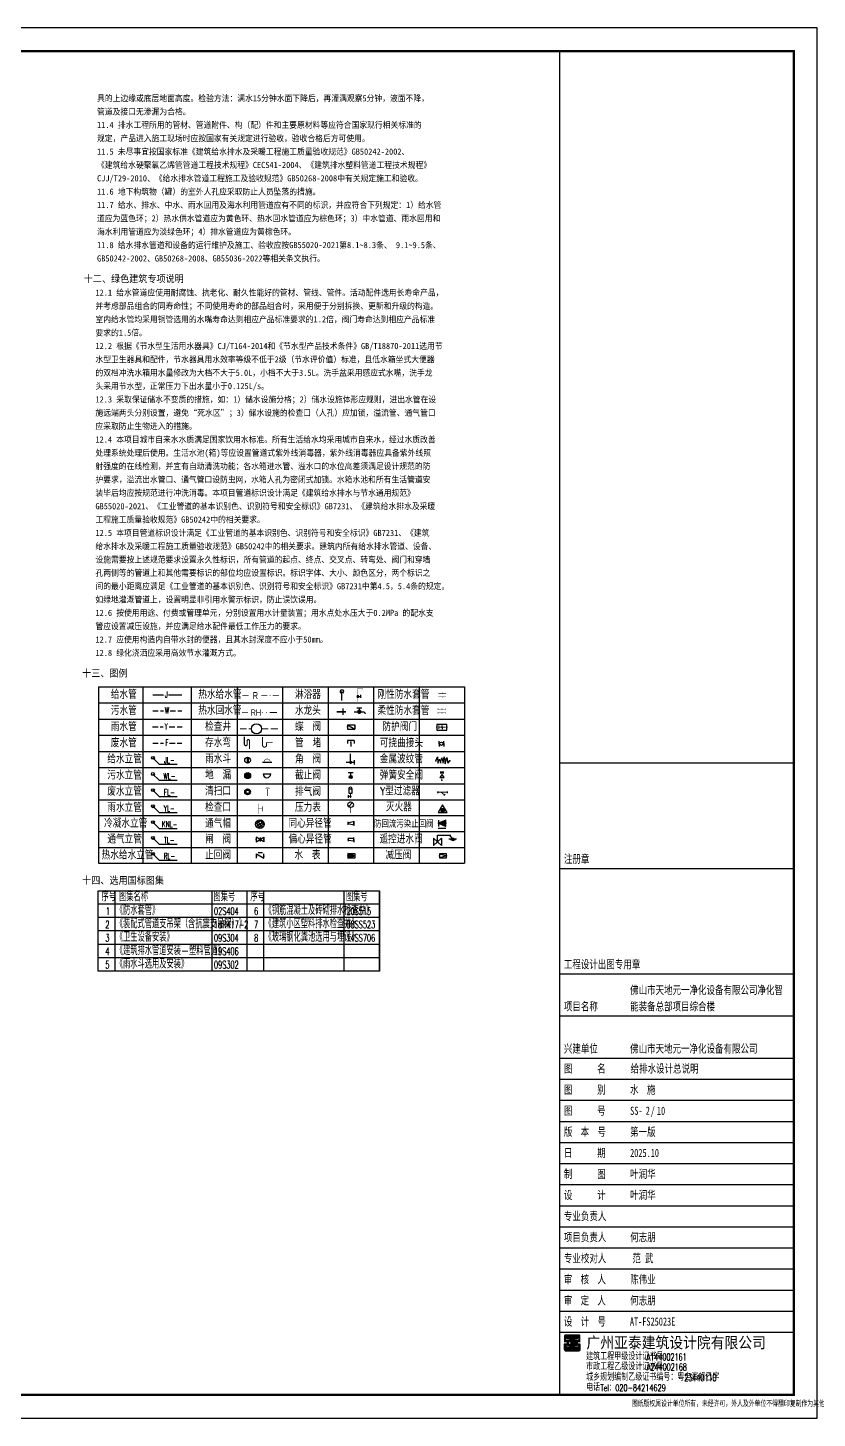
# Model space of a CAD drawing. Extents: x -1254782 to -617813, y -619975 to -323764.
# Drawn here: x -1090077 to -1056372, y -398183 to -338783 of the extents above; entities that cross this region are included whole.
import ezdxf
from ezdxf.enums import TextEntityAlignment as Align

# ---------------------------------------------------------------- set-up
doc = ezdxf.new("R2010")
doc.units = 0
doc.header["$LTSCALE"] = 1000
doc.header["$MEASUREMENT"] = 0
doc.linetypes.add('CONTINOUS', pattern=[2000000.0, 1000000.0, 1000000.0])
doc.linetypes.add('DASH', pattern=[0.35, 0.25, -0.1])
for name, color, linetype in [('4', 4, 'Continuous'), ('9', 9, 'Continuous'), ('EQUIP_地漏', 7, 'Continuous'), ('EQUIP_污水', 7, 'Continuous'), ('EQUIP_雨水斗', 7, 'Continuous'), ('PIPE-污水', 5, 'DASH'), ('PIPE-给水', 1, 'Continuous'), ('PIPE-雨水', 222, 'DASH'), ('PUB_TITLE', 4, 'Continuous'), ('S-TEXT', 7, 'Continuous'), ('TWT_LEAD', 3, 'Continuous'), ('TWT_TEXT', 7, 'Continuous'), ('VALVE_给水', 7, 'Continuous'), ('框', 130, 'Continuous')]:
    doc.layers.add(name, color=color, linetype=linetype)
doc.styles.add('-宋体', font='simsun_0.shx', dxfattribs={"width": 0.8})
doc.styles.add('_HZTXT', font='gs_txt.shx', dxfattribs={"width": 0.8, "bigfont": 'HZTXT.shx'})
doc.styles.add('_TCH_DIM', font='SIMPLEX.shx', dxfattribs={"width": 0.8, "bigfont": 'GBCBIG.shx'})
doc.styles.add('DIM_FONT', font='SIMPLEX', dxfattribs={"width": 0.7, "bigfont": 'GBCBIG'})
doc.styles.add('HZ', font='txt', dxfattribs={"width": 0.8, "bigfont": 'hztxt'})
doc.styles.get("Standard").update_dxf_attribs({"font": 'gbenor.shx', "bigfont": 'gbcbig.shx'})
doc.styles.add('TBC', font='simhei_0.shx', dxfattribs={"width": 0.9})
doc.styles.add('天正', font='SIMPLEX.shx', dxfattribs={"width": 0.7, "bigfont": 'HZTXT.shx'})
doc.styles.add('宋体', font='simsun_0.shx')

# ---------------------------------------------------------------- blocks, each defined once
blk = doc.blocks.new('20131211广州工商职业技术学院车间10、14～16给排水审图回复-ZF1')
for p, q in [((226, -100), (-1, 101)), ((-1, -100), (226, 101)), ((-1, 101), (-1, -100)), ((226, 101), (226, -100))]:
    blk.add_line(p, q)
blk = doc.blocks.new('20131211广州工商职业技术学院车间10、14～16给排水审图回复-HQF2')
for p, q in [((-464, -328), (103, -328)), ((-396, -373), (-282, -373)), ((-282, -419), (-123, -419)), ((-157, -271), (1, -79)), ((-146, -373), (-10, -373))]:
    blk.add_line(p, q)
at = {"const_width": 90}
blk.add_lwpolyline([(1, -79), (1, 1)], dxfattribs=at)
blk.add_circle((-214, -340), 81.5)
blk = doc.blocks.new('SLT1')
blk.add_line((211, 116), (211, -95))
at = {"const_width": 60}
blk.add_lwpolyline([(320, 0), (0, 0)], dxfattribs=at)
blk = doc.blocks.new('20131211广州工商职业技术学院车间10、14～16给排水审图回复-JZF1')
blk.add_line((-108, 181), (119, 181))
at = {"const_width": 99.75}
blk.add_lwpolyline([(-41.125, 5, 1), (59.125, 5, 1)], format="xyb", close=True, dxfattribs=at)
at = {"const_width": 60}
blk.add_lwpolyline([(10, 180), (10, 59)], dxfattribs=at)
blk = doc.blocks.new('20131211广州工商职业技术学院车间10、14～16给排水审图回复-SLT3')
at = {"const_width": 60}
blk.add_lwpolyline([(157, 0), (0, 0)], dxfattribs=at)
blk.add_lwpolyline([(143, 7), (409, 7, -0.395253), (518, -95, -1.029936)], format="xyb", dxfattribs=at)
blk.add_blockref('20131211广州工商职业技术学院车间10、14～16给排水审图回复-JZF1', (238, 7))
blk = doc.blocks.new('20131211广州工商职业技术学院车间10、14～16给排水审图回复-DL2')
blk.add_line((-196, 199), (211, 199))
blk.add_arc((8, 199), 203, 180, 0)
blk = doc.blocks.new('20131211广州工商职业技术学院车间10、14～16给排水审图回复-TQM')
at = {"linetype": 'Continuous'}
for p, q in [((101, 582), (-305, 306)), ((-283, 415), (37, 5)), ((237, 464), (-252, 131)), ((-182, 540), (179, 76)), ((294, 318), (-130, 29)), ((-10, 602), (284, 225))]:
    blk.add_line(p, q, dxfattribs=at)
blk.add_circle((-5, 302), 300, dxfattribs=at)
blk = doc.blocks.new('20131211广州工商职业技术学院车间10、14～16给排水审图回复-PCSW1')
at = {"const_width": 60}
blk.add_lwpolyline([(-204, 313), (-204, -143, 1), (27, -143), (27, 0)], format="xyb", dxfattribs=at)
blk = doc.blocks.new('20131211广州工商职业技术学院车间10、14～16给排水审图回复-NCS')
at = {"const_width": 60}
blk.add_lwpolyline([(-259, 613), (-259, 238, 1.048718), (-116, 245), (-116, 415, -1), (0, 415), (0, 0)], format="xyb", dxfattribs=at)
blk = doc.blocks.new('$TwtSys$00000148')
at = {"const_width": 20}
for points in [[(0, 0), (150, 0)], [(150, 90), (150, -90)]]:
    blk.add_lwpolyline(points, dxfattribs=at)
blk = doc.blocks.new('A$C32EC1399')
blk.add_line((48, 0), (48, 249))
blk.add_arc((48, 249), 50, 301.0332, 238.9668)
blk = doc.blocks.new('$VALVE$00000497')
for p, q in [((78, 138), (-78, 138)), ((0, 50), (0, 138))]:
    blk.add_line(p, q)
at = {"const_width": 49.6}
blk.add_lwpolyline([(25, 0, 1), (-25, 0, 1)], format="xyb", close=True, dxfattribs=at)
blk.add_circle((0, 0), 50)
blk = doc.blocks.new('A$C5F633E9A')
at = {"layer": 'TWT_TEXT', "const_width": 30}
blk.add_lwpolyline([(94, 0), (94, 1330), (494, 1330), (494, 1230)], dxfattribs=at)
at = {"layer": 'TWT_TEXT', "const_width": 7.5}
blk.add_lwpolyline([(494, 1230), (381, 1035), (606, 1035)], close=True, dxfattribs=at)
at = {"layer": 'TWT_TEXT', "xscale": -1.874577868799999, "yscale": 1.874577868799999, "zscale": 1.874577868799999, "rotation": 270}
blk.add_blockref('$VALVE$00000497', (94, 530), dxfattribs=at)
blk = doc.blocks.new('$TwtSys$00000546')
h = blk.add_hatch()
h.set_pattern_fill('ANSI31', color=256, scale=200, style=0)
h.set_pattern_definition([(45, (-38543.802, -6670.83), (-17.67767, 17.67767), [])])
h.paths.add_polyline_path([(-65, 174), (65, 174), (65, 44), (-65, 44)])
for points in [[(0, 344), (-198, 0), (198, 0)], [(-65, 174), (65, 174), (65, 44), (-65, 44)]]:
    blk.add_lwpolyline(points, close=True)
blk = doc.blocks.new('$ATTACHMENT$00000067')
for points, const_width in [([(-125, 407), (125, 407)], 20), ([(-100, 500), (100, 500)], 20), ([(0, 407), (0, 0)], 30)]:
    blk.add_lwpolyline(points, dxfattribs=dict(const_width=const_width))
at = {"style": 'HZ', "width": 0.7, "flags": 1}
for tag in ['UNIT', 'WHAT', 'SPEC']:
    blk.add_attdef(tag, (0, 0), '', height=0.001, dxfattribs=at)
blk = doc.blocks.new('$VALVE$00000454')
for p, q in [((48, 100), (-48, 100)), ((48, -100), (48, 100)), ((48, -100), (-48, -100))]:
    blk.add_line(p, q)
blk.add_point((0, 0))
blk = doc.blocks.new('$VALVE$00000546')
for p, q in [((-371, -30), (-282, 187)), ((-282, 187), (-271, -153)), ((-271, -153), (-183, 65)), ((-183, 65), (-127, -153)), ((-127, -153), (-55, 121)), ((-55, 121), (17, -153)), ((17, -153), (72, 191)), ((72, 191), (131, -191)), ((131, -191), (211, 154)), ((211, 154), (261, -156)), ((261, -156), (371, -30))]:
    blk.add_line(p, q)
for p in [(-371, -30), (371, -30)]:
    blk.add_point(p)
blk = doc.blocks.new('$VALVE$00000447')
for p, q in [((-82, 0), (-82, 90)), ((-82, 0), (-82, -90)), ((82, 0), (82, 90)), ((82, 0), (82, -90))]:
    blk.add_line(p, q)
blk.add_circle((0, 0), 60.1)
for p in [(-82, 0), (82, 0)]:
    blk.add_point(p)
blk = doc.blocks.new('$VALVE$00000316')
for p, q in [((-125, 72), (125, -72)), ((-125, 72), (-125, -72)), ((-125, 72), (125, 72)), ((125, 72), (125, -72)), ((-125, -72), (125, -72))]:
    blk.add_line(p, q)
at = {"const_width": 21.1}
blk.add_lwpolyline([(-11, 0, 1), (11, 0, 1)], format="xyb", close=True, dxfattribs=at)
for p in [(-125, 0), (125, 0)]:
    blk.add_point(p)
at = {"color": 7, "flags": 9}
for tag in ['XSIZE', 'YSIZE']:
    blk.add_attdef(tag, (0, 0), '', height=0.5, dxfattribs=at)
blk = doc.blocks.new('$VALVE$00000486')
for p, q in [((90, 55), (-90, 16)), ((-90, -48), (-90, 48)), ((90, 72), (90, -72)), ((90, 72), (90, -72)), ((90, -72), (90, 72)), ((90, -55), (-90, -16))]:
    blk.add_line(p, q)
for p in [(-90, 0), (90, 0)]:
    blk.add_point(p)
blk = doc.blocks.new('$VALVE$00000322')
for p, q in [((4, 216), (-102, 110)), ((-102, 110), (102, 110)), ((87, 272), (-81, 272)), ((-80, 317), (89, 317)), ((102, 110), (4, 216))]:
    blk.add_line(p, q)
at = {"const_width": 8.96}
for points in [[(0, 0), (0, 110)], [(4, 216), (4, 377)]]:
    blk.add_lwpolyline(points, dxfattribs=at)
blk.add_point((0, 0))
at = {"flags": 9}
for tag in ['YSIZE', 'XSIZE']:
    blk.add_attdef(tag, (0, 110), '', height=0.5, dxfattribs=at)
blk = doc.blocks.new('$VALVE$00000501')
for p, q in [((-175, 32), (-175, -32)), ((175, 32), (175, -32)), ((96, -77), (50, -123))]:
    blk.add_line(p, q)
at = {"const_width": 35}
for points in [[(-175, 0), (175, 0)], [(-52, 0), (73, -100)]]:
    blk.add_lwpolyline(points, dxfattribs=at)
for p in [(-175, -2), (175, -2)]:
    blk.add_point(p)
blk = doc.blocks.new('$VALVE$00000597')
blk.add_line((-93, 357), (93, 543))
blk.add_lwpolyline([(93, 543, 0, 50, 0), (-31, 456, 50, 50, 0)], format="xyseb")
for points, const_width in [([(0, 300), (0, 0)], 30), ([(0, 182), (75, 182), (75, 107)], 7.5)]:
    blk.add_lwpolyline(points, dxfattribs=dict(const_width=const_width))
blk.add_circle((0, 450), 150)
blk = doc.blocks.new('$VALVE$00000542')
for p, q in [((19, 43), (19, 121)), ((19, -43), (19, -121))]:
    blk.add_line(p, q)
blk.add_lwpolyline([(324, -187), (324, 187), (-324, 187), (-324, -187)], close=True)
for p in [(-324, 0), (324, 0)]:
    blk.add_point(p)
at = {"style": 'DIM_FONT', "width": 0.8}
blk.add_text('T', height=432, rotation=90, dxfattribs=at).set_placement((19, 5), align=Align.MIDDLE)
blk = doc.blocks.new('$TwtSys$00000139')
at = {"color": 7}
for p, q in [((-19, 92, 0), (-19, -92, 0)), ((19, 92, 0), (19, -92, 0))]:
    blk.add_line(p, q, dxfattribs=at)
blk.add_circle((0, 0, 0), 93.8)
blk = doc.blocks.new('$ATTACHMENT$00000217')
blk.add_line((-150, 0), (150, 0))
at = {"const_width": 15}
blk.add_lwpolyline([(-99, 0, -1), (101, 0)], format="xyb", dxfattribs=at)
blk = doc.blocks.new('$TwtSys$00000141')
for p, q in [((-94, 8), (-10, 92)), ((-94, 8), (-10, 92)), ((-87, -35), (35, 87)), ((-87, -35), (35, 87)), ((-66, -66), (66, 66)), ((-66, -66), (66, 66)), ((-32, -87), (88, 33)), ((-32, -87), (88, 33)), ((11, -92), (92, -11)), ((11, -92), (92, -11))]:
    blk.add_line(p, q)
blk.add_circle((0, 0), 94)
blk.add_circle((0, 0), 94)
blk = doc.blocks.new('$TwtSys$00000136')
at = {"elevation": 0}
blk.add_lwpolyline([(-51, 45), (51, 45), (51, -49), (-51, -49)], close=True, dxfattribs=at)
blk.add_circle((0, 0, 0), 93.8)
blk = doc.blocks.new('$VALVE$00000296')
for points in [[(-125, 72), (-125, -72), (125, 72), (125, -72), (-125, 72)], [(0, 60), (0, -64)]]:
    blk.add_lwpolyline(points)
for p in [(-125, 0), (125, 0)]:
    blk.add_point(p)
blk = doc.blocks.new('$VALVE$00000315')
blk.add_line((-75, 125), (75, 125))
blk.add_lwpolyline([(-125, -75), (-125, 75), (125, -75), (125, 75)])
for p in [(-125, 0), (125, 0)]:
    blk.add_point(p)
blk.add_solid([(0, 125), (0, 150), (75, 125)])
blk = doc.blocks.new('$VALVE$00000656')
for p, q in [((-113, 110), (-113, -100)), ((118, -164), (-119, -164))]:
    blk.add_line(p, q)
blk.add_lwpolyline([(119, 5, 203, 0, 0), (-113, 5, 0, 0, 0)], format="xyseb")
blk.add_lwpolyline([(119, 107), (-113, 5), (119, -97)], close=True)
for p in [(-113, 5), (119, 5)]:
    blk.add_point(p)
blk.add_solid([(-44, -164), (-44, -139), (-119, -164)])
blk = doc.blocks.new('$VALVE$00000752')
for p, q in [((-112.5, 75), (112.5, 75)), ((112.5, 75), (112.5, -75)), ((112.5, -75), (-112.5, -75))]:
    blk.add_line(p, q)
blk.add_lwpolyline([(-112.5, -75), (112.5, 0), (-112.5, 75)], close=True)
for p in [(-112.5, 0), (112.5, 0)]:
    blk.add_point(p)
blk.add_solid([(-112.5, 75), (112.5, 0), (-112.5, -75)])
blk = doc.blocks.new('$VALVE$00000485')
at = {"linetype": 'CONTINOUS'}
for p, q in [((-90, 67), (-90, -42)), ((90, 42), (-90, 42)), ((90, -40), (-90, -18))]:
    blk.add_line(p, q, dxfattribs=at)
for q in [(90, 72), (90, -72)]:
    blk.add_line((90, 0), q)
for p in [(-90, 0), (90, 0)]:
    blk.add_point(p)
blk = doc.blocks.new('$VALVE$00000547')
at = {"const_width": 30}
for points in [[(0, 100), (-250, 100), (-250, 175)], [(0, 100), (0, 175)], [(0, 100), (250, 100), (250, 175)], [(-250, -175), (-250, -100), (0, -100)], [(0, -175), (0, -100)], [(250, -175), (250, -100), (0, -100)]]:
    blk.add_lwpolyline(points, dxfattribs=at)
blk = doc.blocks.new('$VALVE$00000553')
at = {"const_width": 30}
for points in [[(0, 100), (-250, 100), (-250, 100)], [(0, 100), (0, 175)], [(0, 100), (250, 100), (250, 100)], [(-250, -100), (-250, -100), (0, -100)], [(250, -100), (250, -100), (0, -100)], [(0, -175), (0, -100)]]:
    blk.add_lwpolyline(points, dxfattribs=at)
blk = doc.blocks.new('$VALVE$00000301')
for points in [[(-125, 72), (125, 0), (-125, -72)], [(-125, 72), (-125, -72), (125, -72), (125, 72), (-125, 72)]]:
    blk.add_lwpolyline(points)
for p in [(-125, 0), (125, 0)]:
    blk.add_point(p)
blk = doc.blocks.new('A$C2FBC7640')
at = {"layer": 'PIPE-污水', "linetype": 'DASH'}
for p, q in [((2439, 7571), (2920, 7571)), ((3220, 7571), (3756, 7571)), ((2439, 6119), (2920, 6119)), ((3196, 6119), (3756, 6119))]:
    blk.add_line(p, q, dxfattribs=at)
at = {"layer": 'PIPE-给水', "linetype": 'Continuous'}
for p, q in [((2439, 8285), (2920, 8285)), ((3155, 8285), (3756, 8285))]:
    blk.add_line(p, q, dxfattribs=at)
at = {"layer": 'PIPE-雨水', "linetype": 'DASH'}
for p, q in [((2429, 6846), (2909, 6846)), ((3187, 6846), (3764, 6846))]:
    blk.add_line(p, q, dxfattribs=at)
at = {"layer": 'TWT_LEAD'}
for p, q in [((2451, 5457), (2732, 5175)), ((2732, 5175), (3546, 5175)), ((2451, 4731), (2732, 4449)), ((2732, 4449), (3546, 4449)), ((2451, 4005), (2732, 3723)), ((2451, 3279), (2732, 2997)), ((2732, 3723), (3546, 3723)), ((2451, 2566), (2732, 2285)), ((2732, 2997), (3546, 2997)), ((2732, 2285), (3546, 2285)), ((2451, 1854), (2732, 1573)), ((2732, 1573), (3546, 1573)), ((2451, 1139), (2732, 858)), ((2732, 858), (3546, 858))]:
    blk.add_line(p, q, dxfattribs=at)
at = {"layer": 'TWT_TEXT', "linetype": 'Continuous'}
for p, q in [((0, 8652), (0, 715)), ((0, 8652), (16457, 8652)), ((1995, 8652), (1995, 715)), ((4163, 8652), (4163, 715)), ((6233, 8652), (6233, 715)), ((8278, 8652), (8278, 715)), ((10322, 8652), (10322, 715)), ((12367, 8652), (12367, 715)), ((14412, 8652), (14412, 715)), ((0, 7926), (16457, 7926)), ((0, 7200), (16457, 7200)), ((0, 6474), (16457, 6474)), ((0, 5748), (16457, 5748)), ((11338, 5256), (11338, 5642)), ((0, 5022), (16457, 5022)), ((11140, 5256), (11489, 5256)), ((11489, 5348), (11489, 5164)), ((0, 4296), (16457, 4296)), ((0, 3570), (16457, 3570)), ((0, 2858), (16457, 2858)), ((0, 2146), (16457, 2146)), ((0, 1430), (16457, 1430)), ((0, 715), (16457, 715))]:
    blk.add_line(p, q, dxfattribs=at)
at = {"layer": 'TWT_TEXT'}
for p, q in [((16457, 8652), (16457, 715)), ((11341, 6168), (11341, 5966)), ((11249, 4045), (11249, 3873)), ((11402, 4045), (11249, 4045)), ((11249, 3873), (11402, 3873)), ((11402, 3873), (11402, 4045))]:
    blk.add_line(p, q, dxfattribs=at)
at = {"layer": 'TWT_TEXT', "ltscale": 20}
for p, q in [((15240, 1985), (15819, 1985)), ((15240, 1681), (15240, 1985))]:
    blk.add_line(p, q, dxfattribs=at)
at = {"layer": 'TWT_TEXT', "linetype": 'Continuous', "const_width": 39.2, "elevation": 59386}
for points in [[(6473, 8252), (6749, 8252)], [(7593, 8252), (7318, 8252)], [(7740, 8252), (7698, 8252)], [(8113, 8252), (7837, 8252)], [(6447, 7490), (6723, 7490)], [(7398, 7490), (7355, 7490)], [(7574, 7490), (7532, 7490)], [(8021, 7493), (7699, 7493)]]:
    blk.add_lwpolyline(points, dxfattribs=at)
at = {"layer": 'TWT_TEXT', "linetype": 'Continuous'}
for points, const_width in [([(6365, 6762), (6665, 6762)], 33), ([(6757, 6762), (6875, 6762)], 33), ([(7332, 6762), (7634, 6762)], 33), ([(7750, 6762), (8073, 6762)], 33), ([(7538, 6144), (7832, 6144)], 31.7)]:
    blk.add_lwpolyline(points, dxfattribs=dict(at, const_width=const_width))
at = {"layer": 'TWT_TEXT', "linetype": 'Continuous', "const_width": 68.4}
blk.add_lwpolyline([(11304, 5252, 1), (11373, 5252, 1)], format="xyb", close=True, dxfattribs=at)
at = {"layer": 'TWT_TEXT'}
for points, const_width in [([(11332, 3854), (11332, 3645)], 44.8), ([(7187, 3397), (7187, 2927)], 14.7)]:
    blk.add_lwpolyline(points, dxfattribs=dict(at, const_width=const_width))
at = {"layer": 'TWT_TEXT', "linetype": 'Continuous'}
blk.add_circle((7104, 6762), 228, dxfattribs=at)
at = {"layer": 'TWT_TEXT'}
for centre in [(2451, 5457), (2451, 4731), (2451, 4005), (2451, 3279), (2451, 2566), (2451, 1854), (2451, 1139)]:
    blk.add_circle(centre, 64.3, dxfattribs=at)
blk.add_arc((11326, 4060), 78.2, 348.9094, 191.0906, dxfattribs=at)
at = {"layer": 'EQUIP_地漏', "xscale": 1.399999999999999, "yscale": 1.399999999999999, "zscale": 1.399999999999999, "rotation": 90}
blk.add_blockref('$TwtSys$00000141', (6708, 4656), dxfattribs=at)
at = {"layer": 'EQUIP_污水', "xscale": 1.399999999999999, "yscale": 1.399999999999999, "zscale": 1.399999999999999}
blk.add_blockref('$ATTACHMENT$00000217', (7582, 5268), dxfattribs=at)
at = {"layer": 'EQUIP_污水', "xscale": 1.399999999999999, "yscale": 1.399999999999999, "zscale": 1.399999999999999, "rotation": 90}
blk.add_blockref('$TwtSys$00000136', (6706, 3933), dxfattribs=at)
at = {"layer": 'EQUIP_雨水斗', "xscale": 1.399999999999999, "yscale": 1.399999999999999, "zscale": 1.399999999999999}
blk.add_blockref('$TwtSys$00000139', (6706, 5350), dxfattribs=at)
at = {"layer": 'TWT_TEXT'}
for name, p, xscale, yscale, zscale in [('A$C32EC1399', (10869, 8032), 1.61840000009397, 1.61840000009397, 1.61840000009397), ('A$C5F633E9A', (11623, 7978), 0.4599999999627471, 0.4599999999627471, 0.4599999999627471), ('$ATTACHMENT$00000067', (7609, 3743), 0.8000000000000002, 0.8000000000000002, 0.8000000000000002), ('$TwtSys$00000148', (7187, 3162), 1.200000000011641, 1.200000000011641, 1.200000000011641)]:
    blk.add_blockref(name, p, dxfattribs=dict(at, xscale=xscale, yscale=yscale, zscale=zscale))
at = {"layer": 'TWT_TEXT', "linetype": 'Continuous'}
for name, p, xscale, yscale, zscale in [('SLT1', (10710, 7523), 1.319999999832362, 1.319999999832362, 1.319999999832362), ('20131211广州工商职业技术学院车间10、14～16给排水审图回复-SLT3', (11482, 7519), 0.9899999999906869, 0.9899999999906869, 0.9899999999906869), ('20131211广州工商职业技术学院车间10、14～16给排水审图回复-NCS', (6791, 5857), 0.8910000002942979, 0.8910000002942979, 0.8910000002942979), ('20131211广州工商职业技术学院车间10、14～16给排水审图回复-PCSW1', (7538, 6144), 0.7919999998994173, 0.7919999998994173, 0.7919999998994173), ('20131211广州工商职业技术学院车间10、14～16给排水审图回复-DL2', (7566, 4566), 0.8414999999804422, 0.8414999999804422, 0.8414999999804422), ('20131211广州工商职业技术学院车间10、14～16给排水审图回复-TQM', (7263, 2275), 0.6599999999161811, 0.6599999999161811, 0.6599999999161811), ('20131211广州工商职业技术学院车间10、14～16给排水审图回复-ZF1', (15060, 1680), 1.593250560108572, 1.593250560108572, 1.593250560108572)]:
    blk.add_blockref(name, p, dxfattribs=dict(at, xscale=xscale, yscale=yscale, zscale=zscale))
at = {"layer": 'TWT_TEXT'}
for name, p, xscale, yscale, zscale, rotation in [('$VALVE$00000454', (11341, 6168), -1.5, -1.5, 1.5, 270), ('20131211广州工商职业技术学院车间10、14～16给排水审图回复-JZF1', (11330, 3720), 0.4978908000048251, 0.4978908000048251, 0.4978908000048251, 90)]:
    blk.add_blockref(name, p, dxfattribs=dict(at, xscale=xscale, yscale=yscale, zscale=zscale, rotation=rotation))
blk.add_blockref('$TwtSys$00000546', (15471, 3005), dxfattribs=at)
at = {"layer": 'TWT_TEXT', "ltscale": 20, "xscale": -0.6035039999987931, "yscale": 0.6035039999987931, "zscale": 0.6035039999987931}
blk.add_blockref('20131211广州工商职业技术学院车间10、14～16给排水审图回复-HQF2', (15819, 1998), dxfattribs=at)
at = {"layer": 'VALVE_给水', "rotation": 180}
for name, p, xscale, yscale, zscale in [('$VALVE$00000553', (15450, 8274), -0.7, -0.7, 0.7), ('$VALVE$00000547', (15442, 7563), -0.7, -0.7, 0.7), ('$VALVE$00000316', (11356, 6846), -1.3, -1.3, 1.3), ('$VALVE$00000542', (15439, 6833), -0.7, -0.7, 0.7), ('$VALVE$00000447', (15418, 6091), -1.3, -1.3, 1.3), ('$VALVE$00000546', (15480, 5350), -0.8400000000000002, -0.8400000000000002, 0.8400000000000002), ('$VALVE$00000497', (11339, 4592), -1.399999999999999, -1.399999999999999, 1.399999999999999), ('$VALVE$00000501', (15469, 3910), -1.2, -1.2, 1.2), ('$VALVE$00000486', (11358, 2510), -1.399999999999999, -1.399999999999999, 1.399999999999999), ('$VALVE$00000656', (15445, 2506), -1.399999999999999, -1.399999999999999, 1.399999999999999), ('$VALVE$00000296', (7264, 1785), -1.399999999999999, -1.399999999999999, 1.399999999999999), ('$VALVE$00000485', (11357, 1769), -1.399999999999999, -1.399999999999999, 1.399999999999999), ('$VALVE$00000315', (7273, 1037), -1.3, -1.3, 1.3), ('$VALVE$00000752', (11364, 1047), -1.409999999999999, -1.399999999999999, 1.409999999999999)]:
    blk.add_blockref(name, p, dxfattribs=dict(at, xscale=xscale, yscale=yscale, zscale=zscale))
at = {"layer": 'VALVE_给水', "xscale": -1, "yscale": -1.2, "rotation": 180}
blk.add_blockref('$VALVE$00000322', (15441, 4447), dxfattribs=at)
at = {"layer": 'VALVE_给水'}
for name, p, xscale, yscale, zscale in [('$VALVE$00000597', (11335, 2972), 0.8400000000000002, 0.8400000000000002, 0.8400000000000002), ('$VALVE$00000301', (15484, 1047), 1.263157894736842, 1.263157894736842, 1.263157894736842)]:
    blk.add_blockref(name, p, dxfattribs=dict(at, xscale=xscale, yscale=yscale, zscale=zscale))
at = {"layer": 'TWT_LEAD', "color": 7, "style": '_TCH_DIM', "width": 0.564706}
for s, p in [('JL-', (2952, 5223)), ('WL-', (2923, 4497)), ('FL-', (2945, 3771)), ('YL-', (2938, 3045)), ('KNL-', (2854, 2333)), ('TL-', (2945, 1621)), ('RL-', (2934, 906))]:
    blk.add_text(s, height=272, dxfattribs=at).set_placement(p)
at = {"layer": 'TWT_TEXT', "linetype": 'Continuous', "width": 0.8}
for s, height, style, p in [('给水管', 360, '天正', (558, 8116)), ('热水给水管', 360, '天正', (4489, 8116)), ('R', 314, '_HZTXT', (6934, 8101, 59386)), ('淋浴器', 360, '天正', (8836, 8116)), ('刚性防水套管', 360, '天正', (12545, 8116)), ('污水管', 360, '天正', (558, 7390)), ('热水回水管', 360, '天正', (4488, 7401)), ('RH', 280, '_HZTXT', (6843, 7356, 59386)), ('水龙头', 360, '天正', (8836, 7390)), ('柔性防水套管', 360, '天正', (12545, 7390)), ('雨水管', 360, '天正', (558, 6664)), ('检查井', 360, '天正', (4795, 6675)), ('蝶  阀', 360, '天正', (8836, 6664)), ('防护阀门', 360, '天正', (12767, 6664)), ('废水管', 360, '天正', (558, 5938)), ('存水弯', 360, '天正', (4795, 5949)), ('管  堵', 360, '天正', (8836, 5938)), ('可挠曲接头', 360, '天正', (12646, 5938)), ('给水立管', 360, '天正', (400, 5212)), ('雨水斗', 360, '天正', (4795, 5223)), ('角  阀', 360, '天正', (8836, 5212)), ('金属波纹管', 360, '天正', (12646, 5212)), ('污水立管', 360, '天正', (400, 4486)), ('地  漏', 360, '天正', (4795, 4497)), ('截止阀', 360, '天正', (8836, 4486)), ('弹簧安全阀', 360, '天正', (12646, 4486)), ('废水立管', 360, '天正', (400, 3760)), ('清扫口', 360, '天正', (4795, 3771)), ('排气阀', 360, '天正', (8836, 3746)), ('Y型过滤器', 360, '天正', (12669, 3774)), ('雨水立管', 360, '天正', (400, 3034)), ('检查口', 360, '天正', (4795, 3045)), ('压力表', 360, '天正', (8836, 3034)), ('灭火器', 360, '天正', (12925, 3059)), ('冷凝水立管', 360, '天正', (254, 2322)), ('通气帽', 360, '天正', (4795, 2319)), ('同心异径管', 360, '天正', (8541, 2322)), ('防回流污染止回阀', 310, '天正', (12386, 2322)), ('通气立管', 360, '天正', (400, 1610)), ('闸  阀', 360, '天正', (4795, 1607)), ('偏心异径管', 360, '天正', (8543, 1610)), ('遥控进水阀', 360, '天正', (12633, 1610)), ('热水给水立管', 360, '天正', (144, 895)), ('止回阀', 360, '天正', (4795, 895)), ('水  表', 360, '天正', (8811, 895)), ('减压阀', 360, '天正', (12901, 895))]:
    blk.add_text(s, height=height, dxfattribs=dict(at, style=style)).set_placement(p)
at = {"layer": 'TWT_TEXT', "style": '天正', "width": 0.525}
for s, p in [('J', (2992, 8168)), ('W', (2992, 7454)), ('Y', (2982, 6729)), ('F', (3011, 6002))]:
    blk.add_text(s, height=280, dxfattribs=at).set_placement(p)
blk = doc.blocks.new('A$C54597E38')
at = {"layer": '9'}
h = blk.add_hatch(dxfattribs=at)
h.set_pattern_fill('ANSI31', color=256, scale=70.630202, angle=135, style=0)
h.set_pattern_definition([(180, (-153496.256, -56662.455), (-2e-15, -8.82877527), [])])
edge = h.paths.add_edge_path()
edge.add_line((99, 458), (99, 400))
edge.add_line((99, 400), (0, 400))
edge.add_line((0, 400), (0, 620))
edge.add_arc((64, 620), 63.6, 90, 180, ccw=False)
edge.add_line((64, 683), (622, 683))
edge.add_arc((622, 620), 63.6, 0, 90, ccw=False)
edge.add_line((685, 620), (685, 396))
edge.add_line((685, 396), (594, 396))
edge.add_line((594, 396), (594, 463))
edge.add_line((594, 463), (614, 463))
edge.add_line((614, 463), (624, 463))
edge.add_line((624, 463), (624, 613))
edge.add_line((624, 613), (68, 613))
edge.add_line((68, 613), (68, 458))
edge.add_line((68, 458), (99, 458))
h.paths.add_polyline_path([(369, 293), (369, 582), (586, 582), (586, 519), (436, 519), (436, 458), (557, 458), (557, 225), (431, 225), (431, 166), (588, 166), (588, 112), (370, 112), (370, 226), (321, 226), (321, 112), (103, 112), (103, 166), (260, 166), (260, 225), (133, 225), (133, 458), (255, 458), (255, 519), (104, 519), (104, 582), (321, 582), (321, 293)])
h.paths.add_polyline_path([(196, 399), (265, 399), (265, 289), (196, 289)], flags=16)
h.paths.add_polyline_path([(494, 399), (425, 399), (425, 289), (494, 289)], flags=16)
edge = h.paths.add_edge_path()
edge.add_line((99, 225), (99, 283))
edge.add_line((99, 283), (0, 283))
edge.add_line((0, 283), (0, 64))
edge.add_arc((64, 64), 63.6, 180, 270)
edge.add_line((64, 0), (622, 0))
edge.add_arc((622, 64), 63.6, 270, 360)
edge.add_line((685, 64), (685, 287))
edge.add_line((685, 287), (594, 287))
edge.add_line((594, 287), (594, 220))
edge.add_line((594, 220), (614, 220))
edge.add_line((614, 220), (624, 220))
edge.add_line((624, 220), (624, 71))
edge.add_line((624, 71), (68, 71))
edge.add_line((68, 71), (68, 225))
edge.add_line((68, 225), (99, 225))
blk.add_lwpolyline([(99, 225), (99, 283), (0, 283), (0, 64, 0.414214), (64, 0), (622, 0, 0.414214), (685, 64), (685, 287), (594, 287), (594, 220), (614, 220), (624, 220), (624, 71), (68, 71), (68, 225)], format="xyb", close=True, dxfattribs=at)
blk.add_lwpolyline([(369, 293), (369, 293), (369, 582), (586, 582), (586, 519), (436, 519), (436, 458), (557, 458), (557, 225), (431, 225), (431, 166), (588, 166), (588, 112), (370, 112), (370, 226), (321, 226), (321, 112), (103, 112), (103, 166), (260, 166), (260, 225), (133, 225), (133, 458), (255, 458), (255, 519), (104, 519), (104, 582), (321, 582), (321, 293), (369, 293)], dxfattribs=at)
blk.add_lwpolyline([(494, 399), (425, 399), (425, 289), (494, 289)], close=True, dxfattribs=at)
blk = doc.blocks.new('框')
at = {"layer": '4'}
for p, q in [((-296744, 162730), (-296744, 136314)), ((-286744, 162730), (-286744, 136314))]:
    blk.add_line(p, q, dxfattribs=at)
at = {"layer": '框'}
for p, q in [((-296744, 176314), (-296744, 136314)), ((-286744, 176314), (-286744, 136314)), ((-296744, 163305), (-286744, 163305)), ((-296744, 158802), (-286744, 158802)), ((-296744, 154299), (-286744, 154299)), ((-296744, 152498), (-286744, 152498)), ((-296744, 150697), (-286744, 150697)), ((-296744, 149796), (-286744, 149796)), ((-296744, 148896), (-286744, 148896)), ((-296744, 147995), (-286744, 147995)), ((-296744, 147095), (-286744, 147095)), ((-296744, 146194), (-286744, 146194)), ((-296744, 145293), (-286744, 145293)), ((-296744, 144393), (-286744, 144393)), ((-296744, 143492), (-286744, 143492)), ((-296744, 142592), (-286744, 142592)), ((-296744, 141691), (-286744, 141691)), ((-296744, 140790), (-286744, 140790)), ((-296744, 139890), (-286744, 139890)), ((-296744, 138989), (-286744, 138989))]:
    blk.add_line(p, q, dxfattribs=at)
at = {"layer": '4'}
blk.add_blockref('A$C54597E38', (-296545, 138194), dxfattribs=at)
at = {"layer": 'TWT_TEXT', "style": 'TBC', "width": 0.9}
blk.add_text('广州亚泰建筑设计院有限公司', height=480, dxfattribs=at).set_placement((-295594, 138303))
at = {"layer": 'TWT_TEXT', "style": '_TCH_DIM'}
for s, height, p in [('建筑工程甲级设计证书号：', 300, (-295611, 137801)), ('城乡规划编制乙级证书编号：粤自资规乙字', 300, (-295611, 136920)), ('市政工程乙级设计证书号：', 300, (-295611, 137369)), ('电话', 300, (-295611, 136486)), ('图纸版权属设计单位所有，未经许可，外人及外单位不得翻印复制作为其他工程之用', 249.73, (-293659, 135803))]:
    blk.add_text(s, height=height, rotation=359.99972, dxfattribs=at).set_placement(p)
at = {"layer": 'TWT_TEXT', "style": '天正', "width": 0.67}
for s, height, p in [('A144002161', 300, (-293024, 137780)), ('A244002168', 300, (-293014, 137347)), ('Tel：020-84214629', 290, (-295000, 136465)), ('23440110', 300, (-291419, 136901))]:
    blk.add_text(s, height=height, rotation=359.99972, dxfattribs=at).set_placement(p)
at = {"layer": '框', "style": '-宋体', "width": 0.74}
for s, p in [('注册章', (-296559, 159033)), ('工程设计出图专用章', (-296559, 154530)), ('佛山市天地元一净化设备有限公司净化智', (-293732, 153432)), ('项目名称', (-296559, 152729)), ('能装备总部项目综合楼', (-293732, 152729)), ('兴建单位', (-296559, 150928)), ('佛山市天地元一净化设备有限公司', (-293732, 150928)), ('图      名', (-296559, 150075)), ('图      别', (-296559, 149174)), ('水  施', (-293732, 149174)), ('图      号', (-296559, 148273)), ('SS-  /', (-293732, 148273)), ('10', (-292587, 148273)), ('版  本  号', (-296559, 147373)), ('第一版', (-293732, 147373)), ('日      期', (-296559, 146472)), ('2025.10', (-293732, 146472)), ('制      图', (-296559, 145572)), ('设      计', (-296559, 144671)), ('专业负责人', (-296559, 143770)), ('项目负责人', (-296559, 142870)), ('专业校对人', (-296559, 141969)), ('审  核  人', (-296559, 141069)), ('审  定  人', (-296559, 140168)), ('设  计  号', (-296559, 139267)), ('AT-FS25023E', (-293740, 139267))]:
    blk.add_text(s, height=350, dxfattribs=at).set_placement(p)
for s, p in [('叶润华', (-293185, 145572)), ('叶润华', (-293185, 144671)), ('何志朋', (-293185, 142870)), ('范 武', (-293185, 141969)), ('陈伟业', (-293185, 141069)), ('何志朋', (-293185, 140168))]:
    blk.add_text(s, height=350, dxfattribs=at).set_placement(p, align=Align.CENTER)
blk = doc.blocks.new('小签')
at = {"layer": '4'}
for p, q in [((-16433, 275229), (-16433, 289229)), ((-16433, 289229), (-14433, 289229)), ((-15933, 275229), (-15933, 289229)), ((-15433, 275229), (-15433, 289229)), ((-14933, 275229), (-14933, 289229)), ((-14433, 275229), (-14433, 289229)), ((-14433, 287729), (-16433, 287729)), ((-14433, 285729), (-16433, 285729)), ((-14433, 283773), (-16433, 283773)), ((-14433, 282229), (-16433, 282229)), ((-14433, 280729), (-16433, 280729)), ((-14433, 278729), (-16433, 278729)), ((-14433, 276773), (-16433, 276773)), ((-14433, 275229), (-16433, 275229))]:
    blk.add_line(p, q, dxfattribs=at)
at = {"layer": '4', "style": '_TCH_DIM', "width": 0.8}
for s, p in [('日 期', (-15971, 287889)), ('签  名', (-15966, 286022)), ('实  名', (-15966, 284022)), ('专 业', (-15960, 282382)), ('电 气', (-15476, 282324)), ('空 调', (-14973, 282341)), ('工艺机械', (-14479, 282255)), ('日 期', (-15971, 280889)), ('签  名', (-15966, 279022)), ('实  名', (-15966, 277022)), ('专 业', (-15952, 275382)), ('建 筑', (-15465, 275376)), ('结 构', (-14963, 275380)), ('给排水', (-14463, 275413)), ('会', (-15962, 274781)), ('签', (-15258, 274757))]:
    blk.add_text(s, height=450, rotation=90, dxfattribs=at).set_placement(p)
blk = doc.blocks.new('A$C7B510A92')
at = {"layer": '4'}
blk.add_line((72600, 57933), (72600, 533), dxfattribs=at)
for name, p in [('小签', (16433, -231297)), ('框', (369344, -135781))]:
    blk.add_blockref(name, p, dxfattribs=at)

msp = doc.modelspace()

# ---------------------------------------------------------------- linework, layer by layer
at = {"layer": '4', "linetype": 'ByBlock'}
for p, q in [((-1086364.1, -375649.7, -59320.7), (-1086364.1, -379084.1, -59320.7)), ((-1082227, -375649.7, -59320.7), (-1082227, -379084.1, -59320.7)), ((-1080713.9, -379084.1, -59320.7), (-1080713.9, -375649.7, -59320.7)), ((-1080010.2, -375649.7, -59320.7), (-1080010.2, -379084.1, -59320.7)), ((-1076573.1, -379084.1, -59320.7), (-1076573.1, -375649.7, -59320.7)), ((-1075060, -379084.1, -59320.7), (-1075060, -375649.7, -59320.7)), ((-1075060, -376222.1, -59320.7), (-1087067.9, -376222.1, -59320.7)), ((-1075060, -376794.5, -59320.7), (-1087067.9, -376794.5, -59320.7)), ((-1075060, -377366.9, -59320.7), (-1087067.9, -377366.9, -59320.7)), ((-1075060, -377939.3, -59320.7), (-1087067.9, -377939.3, -59320.7)), ((-1075060, -378511.7, -59320.7), (-1087067.9, -378511.7, -59320.7))]:
    msp.add_line(p, q, dxfattribs=at)
at = {"layer": '4', "linetype": 'ByBlock', "elevation": -59320.7}
msp.add_lwpolyline([(-1087067.9, -375649.7), (-1075060, -375649.7), (-1075060, -379084.1), (-1087067.9, -379084.1)], close=True, dxfattribs=at)
at = {"layer": 'PUB_TITLE'}
msp.add_lwpolyline([(-1140471.7, -398182.9), (-1056371.7, -398182.9), (-1056371.7, -338782.9), (-1140471.7, -338782.9)], close=True, dxfattribs=at)
at = {"layer": 'PUB_TITLE', "const_width": 100}
msp.add_lwpolyline([(-1137971.7, -397182.9), (-1057371.7, -397182.9), (-1057371.7, -339782.9), (-1137971.7, -339782.9)], close=True, dxfattribs=at)

# ---------------------------------------------------------------- block references
at = {"layer": '4'}
msp.add_blockref('A$C7B510A92', (-1139971.7, -397715.5), dxfattribs=at)
at = {"layer": 'TWT_TEXT', "xscale": 0.95, "yscale": 0.95, "zscale": 0.95}
msp.add_blockref('A$C2FBC7640', (-1087063.5, -375156.5, -59385.6), dxfattribs=at)

# ---------------------------------------------------------------- texts
at = {"layer": 'PUB_TITLE', "style": '-宋体', "width": 0.74}
msp.add_text('给排水设计总说明', height=350, dxfattribs=at).set_placement((-1064338.3, -383422.3))
at = {"layer": 'PUB_TITLE', "color": 4, "style": '-宋体', "width": 0.74}
msp.add_text('2', height=350, dxfattribs=at).set_placement((-1063603.1, -385221.7), align=Align.CENTER)
at = {"layer": 'S-TEXT', "style": '宋体', "width": 0.9}
for s, p in [('十三、图例', (-1087756.4, -366507.8)), ('十四、选用国标图集', (-1087756.4, -375357.6))]:
    msp.add_text(s, height=308, dxfattribs=at).set_placement(p)
at = {"layer": 'TWT_TEXT', "style": '宋体', "width": 0.9}
for s, height, p in [('具的上边缘或底层地面高度。检验方法：满水15分钟水面下降后，再灌满观察5分钟，液面不降，', 264, (-1087122, -341924.5)), ('管道及接口无渗漏为合格。', 264, (-1087122, -342494.9)), ('规定，产品进入施工现场时应按国家有关规定进行验收，验收合格后方可使用。', 264, (-1087122, -343634.8)), ('11.4 排水工程所用的管材、管道附件、构（配）件和主要原材料等应符合国家现行相关标准的', 264, (-1087122, -343064.4)), ('11.5 未尽事宜按国家标准《建筑给水排水及采暖工程施工质量验收规范》GB50242-2002、', 264, (-1087122, -344204.4)), ('《建筑给水硬聚氯乙烯管管道工程技术规程》CECS41-2004、《建筑排水塑料管道工程技术规程》', 264, (-1087122, -344774.8)), ('CJJ/T29-2010、《给水排水管道工程施工及验收规范》GB50268-2008中有关规定施工和验收。', 264, (-1087122, -345345.2)), ('11.6 地下构筑物（罐）的室外人孔应采取防止人员坠落的措施。', 264, (-1087122, -345914.6)), ('11.7 给水、排水、中水、雨水回用及海水利用管道应有不同的标识，并应符合下列规定：1）给水管', 264, (-1087122, -346485)), ('道应为蓝色环；2）热水供水管道应为黄色环、热水回水管道应为棕色环；3）中水管道、雨水回用和', 264, (-1087122, -347055.5)), ('海水利用管道应为淡绿色环；4）排水管道应为黄棕色环。', 264, (-1087122, -347625.9)), ('11.8 给水排水管道和设备的运行维护及施工、验收应按GB55020-2021第8.1~8.3条、 9.1~9.5条、', 264, (-1087122, -348196.3)), ('GB50242-2002、GB50268-2008、GB55036-2022等相关条文执行。', 264, (-1087122, -348766.7)), ('十二、绿色建筑专项说明', 308, (-1087688.1, -349656.2)), ('12.1 给水管道应使用耐腐蚀、抗老化、耐久性能好的管材、管线、管件。活动配件选用长寿命产品，', 264, (-1087190.3, -350228)), ('并考虑部品组合的同寿命性；不同使用寿命的部品组合时，采用便于分别拆换、更新和升级的构造。', 264, (-1087190.3, -350798.4)), ('要求的1.5倍。', 264, (-1087190.3, -351939.2)), ('室内给水管均采用铜管选用的水嘴寿命达到相应产品标准要求的1.2倍，阀门寿命达到相应产品标准', 264, (-1087190.3, -351368.8)), ('12.2 根据《节水型生活用水器具》CJ/T164-2014和《节水型产品技术条件》GB/T18870-2011选用节', 264, (-1087190.3, -352509.6)), ('水型卫生器具和配件，节水器具用水效率等级不低于2级（节水评价值）标准，且低水箱坐式大便器', 264, (-1087190.3, -353080.1)), ('的双档冲洗水箱用水量修改为大档不大于5.0L，小档不大于3.5L。洗手盆采用感应式水嘴，洗手龙', 264, (-1087190.3, -353650.5)), ('头采用节水型，正常压力下出水量小于0.125L/s。', 264, (-1087190.3, -354219.9)), ('12.3 采取保证储水不变质的措施，如：1）储水设施分格；2）储水设施体形应规则，进出水管在设', 264, (-1087190.3, -354790.3)), ('施远端两头分别设置，避免“死水区”；3）储水设施的检查口（人孔）应加锁，溢流管、通气管口', 264, (-1087190.3, -355360.8)), ('应采取防止生物进入的措施。', 264, (-1087190.3, -355931.2)), ('12.4 本项目城市自来水水质满足国家饮用水标准。所有生活给水均采用城市自来水，经过水质改善', 264, (-1087190.3, -356501.6)), ('处理系统处理后使用。生活水池(箱)等应设置管道式紫外线消毒器，紫外线消毒器应具备紫外线照', 264, (-1087190.3, -357072)), ('射强度的在线检测，并宜有自动清洗功能；各水箱进水管、溢水口的水位高差须满足设计规范的防', 264, (-1087190.3, -357642.5)), ('护要求，溢流出水管口、通气管口设防虫网，水箱人孔为密闭式加锁。水箱水池和所有生活管道安', 264, (-1087190.3, -358212.9)), ('装毕后均应按规范进行冲洗消毒。本项目管道标识设计满足《建筑给水排水与节水通用规范》', 264, (-1087190.3, -358782.3)), ('GB55020-2021、《工业管道的基本识别色、识别符号和安全标识》GB7231、《建筑给水排水及采暖', 264, (-1087190.3, -359352.7)), ('工程施工质量验收规范》GB50242中的相关要求。', 264, (-1087190.3, -359923.1)), ('12.5 本项目管道标识设计满足《工业管道的基本识别色、识别符号和安全标识》GB7231、《建筑', 264, (-1087190.3, -360493.6)), ('给水排水及采暖工程施工质量验收规范》GB50242中的相关要求。建筑内所有给水排水管道、设备、', 264, (-1087190.3, -361064)), ('设施需要按上述规范要求设置永久性标识，所有管道的起点、终点、交叉点、转弯处、阀门和穿墙', 264, (-1087190.3, -361633.4)), ('孔两侧等的管道上和其他需要标识的部位均应设置标识。标识字体、大小、颜色区分，两个标识之', 264, (-1087190.3, -362199.8)), ('间的最小距离应满足《工业管道的基本识别色、识别符号和安全标识》GB7231中第4.5，5.4条的规定。', 264, (-1087190.3, -362769.3)), ('如绿地灌溉管道上，设置明显非引用水警示标识，防止误饮误用。', 264, (-1087190.3, -363338.7)), ('12.6 按使用用途、付费或管理单元，分别设置用水计量装置；用水点处水压大于0.2MPa 的配水支', 264, (-1087190.3, -363908.1)), ('管应设置减压设施，并应满足给水配件最低工作压力的要求。', 264, (-1087190.3, -364477.5)), ('12.7 应使用构造内自带水封的便器，且其水封深度不应小于50mm。', 264, (-1087190.3, -365046.9)), ('12.8 绿化浇洒应采用高效节水灌溉方式。', 264, (-1087190.3, -365616.4))]:
    msp.add_text(s, height=height, dxfattribs=at).set_placement(p)
at = {"layer": 'TWT_TEXT', "linetype": 'ByBlock'}
for s, height, style, width, p in [('序号', 385.82, '_TCH_DIM', 0.8, (-1086928.8, -376091.7, -59320.7)), ('图集名称', 385.82, '_TCH_DIM', 0.8, (-1086179.1, -376096, -59320.7)), ('图集号', 385.82, '_TCH_DIM', 0.8, (-1082149.2, -376096, -59320.7)), ('序号', 385.82, '_TCH_DIM', 0.8, (-1080574.9, -376091.7, -59320.7)), ('图集号', 385.82, '_TCH_DIM', 0.8, (-1076495.3, -376096, -59320.7)), ('1', 320, '天正', 0.525, (-1086748.2, -376679.1, -59320.7)), ('《防水套管》', 385.82, '_TCH_DIM', 0.8, (-1086318.9, -376679.1, -59320.7)), ('02S404', 320, '天正', 0.525, (-1082127.7, -376679.1, -59320.7)), ('6', 320, '天正', 0.525, (-1080413.2, -376679.1, -59320.7)), ('《钢筋混凝土及砖砌排水检查井》', 385.816, '_TCH_DIM', 0.8, (-1079965, -376679.1, -59320.7)), ('20S515', 320, '天正', 0.525, (-1076473.8, -376679.1, -59320.7)), ('2', 320, '天正', 0.525, (-1086767.1, -377251.6, -59320.7)), ('《装配式管道支吊架（含抗震支吊架）》', 385.816, '_TCH_DIM', 0.8, (-1086318.9, -377251.6, -59320.7)), ('18R417-2', 320, '天正', 0.525, (-1082127.7, -377251.6, -59320.7)), ('7', 320, '天正', 0.525, (-1080413.2, -377251.6, -59320.7)), ('《建筑小区塑料排水检查井》', 385.816, '_TCH_DIM', 0.8, (-1079965, -377251.6, -59320.7)), ('08SS523', 320, '天正', 0.525, (-1076473.8, -377251.6, -59320.7)), ('3', 320, '天正', 0.525, (-1086767.1, -377824, -59320.7)), ('《卫生设备安装》', 385.82, '_TCH_DIM', 0.8, (-1086318.9, -377824, -59320.7)), ('09S304', 320, '天正', 0.525, (-1082127.7, -377824, -59320.7)), ('8', 320, '天正', 0.525, (-1080413.2, -377824, -59320.7)), ('《玻璃钢化粪池选用与埋设》', 385.816, '_TCH_DIM', 0.8, (-1079965, -377824, -59320.7)), ('14SS706', 320, '天正', 0.525, (-1076473.8, -377824, -59320.7)), ('4', 320, '天正', 0.525, (-1086767.1, -378396.4, -59320.7)), ('《建筑排水管道安装-塑料管道》', 385.816, '_TCH_DIM', 0.8, (-1086318.9, -378396.4, -59320.7)), ('19S406', 320, '天正', 0.525, (-1082127.7, -378396.4, -59320.7)), ('5', 320, '天正', 0.525, (-1086767.1, -378968.8, -59320.7)), ('《雨水斗选用及安装》', 385.82, '_TCH_DIM', 0.8, (-1086318.9, -378968.8, -59320.7)), ('09S302', 320, '天正', 0.525, (-1082127.7, -378968.8, -59320.7))]:
    msp.add_text(s, height=height, dxfattribs=dict(at, style=style, width=width)).set_placement(p)

doc.saveas('drawing.dxf')
